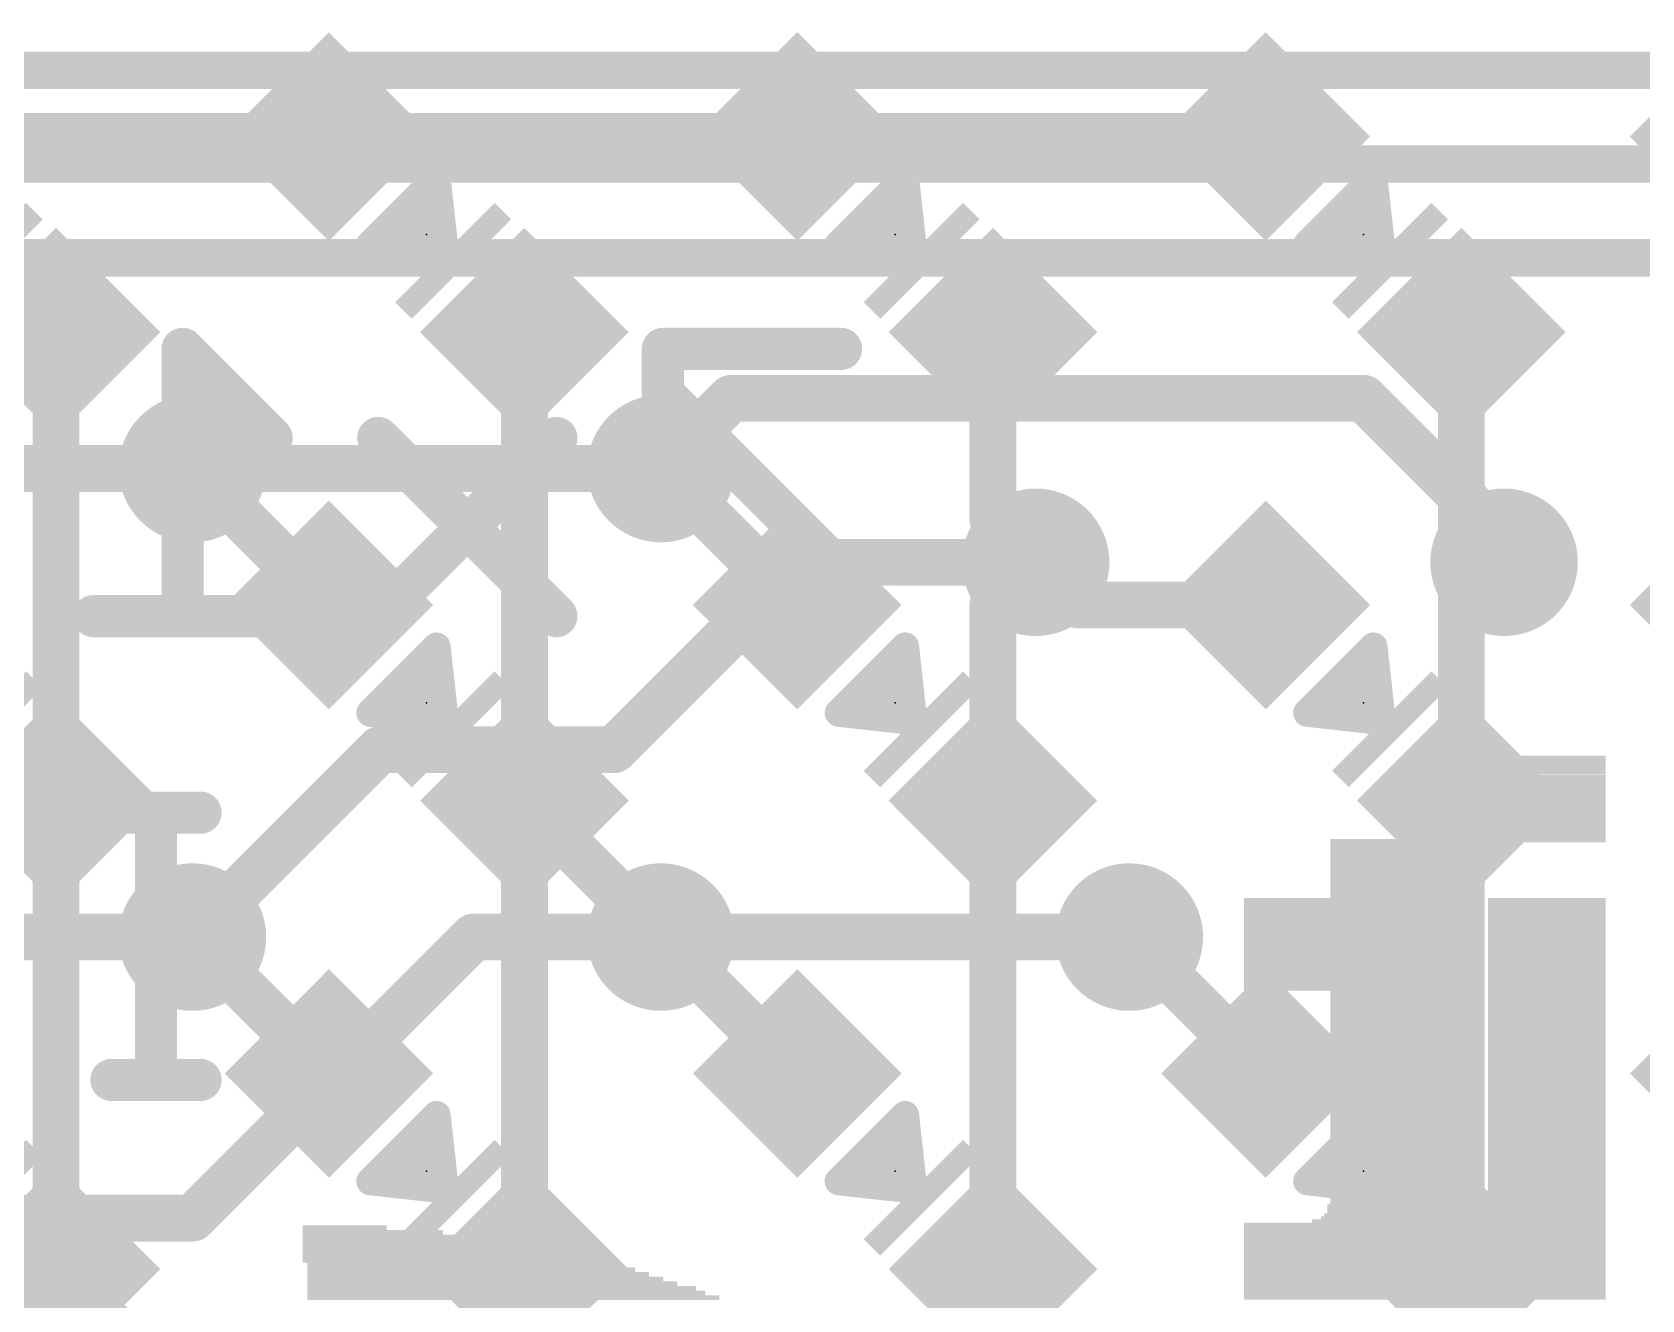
# Model space of a CAD drawing. Extents: x -6.7 to 59.9, y -5.3 to 30.3.
# Drawn here: x 20.47 to 29.19, y 13.53 to 20.4 of the extents above; entities that cross this region are included whole.
import ezdxf

# ---------------------------------------------------------------- set-up
doc = ezdxf.new("R2010")
doc.units = 0
for name, color, linetype in [('1', 12, 'CONTINUOUS'), ('16', 132, 'CONTINUOUS'), ('18', 110, 'CONTINUOUS'), ('21', 40, 'CONTINUOUS'), ('22', 6, 'CONTINUOUS'), ('23', 40, 'CONTINUOUS')]:
    doc.layers.add(name, color=color, linetype=linetype)

# ---------------------------------------------------------------- blocks, each defined once
blk = doc.blocks.new('RECT')
blk.add_solid([(-0.5, -0.5), (0.5, -0.5), (-0.5, 0.5), (0.5, 0.5)])
blk = doc.blocks.new('ROUNDV')
at = {"const_width": 0.5}
blk.add_lwpolyline([(0, -0.25, 1), (0, 0.25, 1), (0, -0.25)], format="xyb", dxfattribs=at)

msp = doc.modelspace()

# ---------------------------------------------------------------- linework, layer by layer
at = {"layer": '1', "const_width": 0.254}
for points in [[(22.0757, 19.8343), (19.5357, 19.8343)], [(24.6157, 19.8343), (22.0757, 19.8343)], [(27.1557, 19.8343), (24.6157, 19.8343)], [(20.5963, 18.7737), (20.5963, 16.2337)], [(23.1363, 18.7737), (23.1363, 16.2337)], [(25.6763, 18.7737), (25.6763, 17.7577)], [(28.2163, 18.7737), (28.2163, 16.2337)], [(28.2163, 18.7737), (28.2163, 17.7577)], [(21.336, 18.034), (22.0757, 17.2943)], [(24.6157, 17.2943), (23.876, 18.034)], [(25.6763, 17.7577), (25.908, 17.526)], [(28.2163, 17.7577), (28.448, 17.526)], [(25.6763, 17.2943), (25.908, 17.526)], [(26.1397, 17.2943), (25.908, 17.526)], [(25.6763, 16.2337), (25.6763, 17.2943)], [(27.1557, 17.2943), (26.1397, 17.2943)], [(20.5963, 16.2337), (20.5963, 13.6937)], [(23.1363, 13.6937), (23.1363, 16.2337)], [(23.1363, 16.2337), (23.876, 15.494)], [(25.6763, 13.6937), (25.6763, 16.2337)], [(28.2163, 16.2337), (28.2163, 13.6937)], [(22.0757, 14.7543), (21.336, 15.494)], [(24.6157, 14.7543), (23.876, 15.494)], [(26.416, 15.494), (27.1557, 14.7543)], [(20.5963, 13.6937), (20.5963, 11.1537)], [(20.5963, 13.6937), (21.336, 12.954)], [(23.1363, 11.1537), (23.1363, 13.6937)], [(25.6763, 11.1537), (25.6763, 13.6937)], [(28.2163, 13.6937), (28.2163, 11.1537)]]:
    msp.add_lwpolyline(points, dxfattribs=at)
at = {"layer": '1', "const_width": 0.127}
for points in [[(22.0757, 19.8978, 1), (22.0757, 19.7708)], [(22.0757, 19.7708, 1), (22.0757, 19.8978)], [(24.6157, 19.8978, 1), (24.6157, 19.7708)], [(24.6157, 19.7708, 1), (24.6157, 19.8978)], [(27.1557, 19.7708, 1), (27.1557, 19.8978)], [(20.6598, 18.7737, 1), (20.5328, 18.7737)], [(23.1998, 18.7737, 1), (23.0728, 18.7737)], [(25.7398, 18.7737, 1), (25.6128, 18.7737)], [(28.2798, 18.7737, 1), (28.1528, 18.7737)], [(28.2798, 18.7737, 1), (28.1528, 18.7737)], [(21.3809, 18.0789, 1), (21.2911, 17.9891)], [(23.9209, 18.0789, 1), (23.8311, 17.9891)], [(25.7212, 17.8026, 1), (25.6314, 17.7128)], [(25.6128, 17.7577, 1), (25.7398, 17.7577)], [(28.2612, 17.8026, 1), (28.1714, 17.7128)], [(28.1528, 17.7577, 1), (28.2798, 17.7577)], [(25.9529, 17.5709, 1), (25.8631, 17.4811)], [(25.9529, 17.4811, 1), (25.8631, 17.5709)], [(25.8631, 17.4811, 1), (25.9529, 17.5709)], [(28.4031, 17.4811, 1), (28.4929, 17.5709)], [(22.0308, 17.2494, 1), (22.1206, 17.3392)], [(24.5708, 17.2494, 1), (24.6606, 17.3392)], [(25.7398, 17.2943, 1), (25.6128, 17.2943)], [(25.6314, 17.3392, 1), (25.7212, 17.2494)], [(26.1397, 17.3578, 1), (26.1397, 17.2308)], [(26.0948, 17.2494, 1), (26.1846, 17.3392)], [(27.1557, 17.2308, 1), (27.1557, 17.3578)], [(20.6598, 16.2337, 1), (20.5328, 16.2337)], [(23.1998, 16.2337, 1), (23.0728, 16.2337)], [(23.1812, 16.2786, 1), (23.0914, 16.1888)], [(25.7398, 16.2337, 1), (25.6128, 16.2337)], [(28.2798, 16.2337, 1), (28.1528, 16.2337)], [(20.5328, 16.2337, 1), (20.6598, 16.2337)], [(23.0728, 16.2337, 1), (23.1998, 16.2337)], [(25.6128, 16.2337, 1), (25.7398, 16.2337)], [(28.1528, 16.2337, 1), (28.2798, 16.2337)], [(21.3809, 15.5389, 1), (21.2911, 15.4491)], [(23.9209, 15.5389, 1), (23.8311, 15.4491)], [(23.8311, 15.4491, 1), (23.9209, 15.5389)], [(26.4609, 15.5389, 1), (26.3711, 15.4491)], [(22.0308, 14.7094, 1), (22.1206, 14.7992)], [(24.5708, 14.7094, 1), (24.6606, 14.7992)], [(27.1108, 14.7094, 1), (27.2006, 14.7992)], [(20.6598, 13.6937, 1), (20.5328, 13.6937)], [(20.6412, 13.7386, 1), (20.5514, 13.6488)], [(23.1998, 13.6937, 1), (23.0728, 13.6937)], [(25.7398, 13.6937, 1), (25.6128, 13.6937)], [(28.2798, 13.6937, 1), (28.1528, 13.6937)], [(20.5328, 13.6937, 1), (20.6598, 13.6937)], [(23.0728, 13.6937, 1), (23.1998, 13.6937)], [(25.6128, 13.6937, 1), (25.7398, 13.6937)], [(28.1528, 13.6937, 1), (28.2798, 13.6937)]]:
    msp.add_lwpolyline(points, format="xyb", dxfattribs=at)
at = {"layer": '16'}
for points, const_width in [([(29.718, 20.193), (15.875, 20.193)], 0.2032), ([(29.591, 19.685), (15.621, 19.685)], 0.2032), ([(29.464, 19.177), (15.367, 19.177)], 0.2032), ([(23.876, 18.034), (24.257, 18.415)], 0.254), ([(24.257, 18.415), (27.686, 18.415)], 0.254), ([(27.686, 18.415), (28.448, 17.653)], 0.254), ([(18.796, 18.034), (21.336, 18.034)], 0.254), ([(23.876, 18.034), (21.336, 18.034)], 0.254), ([(28.448, 17.653), (28.448, 17.526)], 0.254), ([(23.622, 16.51), (24.638, 17.526)], 0.254), ([(24.638, 17.526), (25.908, 17.526)], 0.254), ([(21.336, 15.494), (22.352, 16.51)], 0.254), ([(22.352, 16.51), (23.622, 16.51)], 0.254), ([(21.336, 15.494), (18.796, 15.494)], 0.254), ([(21.336, 13.97), (22.86, 15.494)], 0.254), ([(22.86, 15.494), (23.876, 15.494)], 0.254), ([(23.876, 15.494), (26.416, 15.494)], 0.254), ([(19.812, 13.97), (21.336, 13.97)], 0.254)]:
    msp.add_lwpolyline(points, dxfattribs=dict(at, const_width=const_width))
at = {"layer": '16', "const_width": 0.127}
for points in [[(24.257, 18.4785, 1), (24.257, 18.3515)], [(24.3019, 18.3701, 1), (24.2121, 18.4599)], [(27.7309, 18.4599, 1), (27.6411, 18.3701)], [(27.686, 18.3515, 1), (27.686, 18.4785)], [(21.336, 18.0975, 1), (21.336, 17.9705)], [(21.336, 17.9705, 1), (21.336, 18.0975)], [(23.876, 17.9705, 1), (23.876, 18.0975)], [(23.8311, 18.0789, 1), (23.9209, 17.9891)], [(28.5115, 17.653, 1), (28.3845, 17.653)], [(28.4031, 17.6081, 1), (28.4929, 17.6979)], [(24.638, 17.5895, 1), (24.638, 17.4625)], [(24.6829, 17.4811, 1), (24.5931, 17.5709)], [(25.908, 17.4625, 1), (25.908, 17.5895)], [(28.3845, 17.526, 1), (28.5115, 17.526)], [(22.352, 16.5735, 1), (22.352, 16.4465)], [(22.3969, 16.4651, 1), (22.3071, 16.5549)], [(23.5771, 16.5549, 1), (23.6669, 16.4651)], [(23.622, 16.4465, 1), (23.622, 16.5735)], [(21.2911, 15.5389, 1), (21.3809, 15.4491)], [(21.336, 15.4305, 1), (21.336, 15.5575)], [(22.86, 15.5575, 1), (22.86, 15.4305)], [(22.9049, 15.4491, 1), (22.8151, 15.5389)], [(23.876, 15.5575, 1), (23.876, 15.4305)], [(23.876, 15.4305, 1), (23.876, 15.5575)], [(26.416, 15.4305, 1), (26.416, 15.5575)], [(21.2911, 14.0149, 1), (21.3809, 13.9251)], [(21.336, 13.9065, 1), (21.336, 14.0335)]]:
    msp.add_lwpolyline(points, format="xyb", dxfattribs=at)
at = {"layer": '21', "const_width": 0.1524}
for points in [[(22.6599, 19.6093), (22.3007, 19.2501)], [(22.7048, 19.2052), (22.6599, 19.6093)], [(25.1999, 19.6093), (24.8407, 19.2501)], [(25.2448, 19.2052), (25.1999, 19.6093)], [(27.7399, 19.6093), (27.3807, 19.2501)], [(27.7848, 19.2052), (27.7399, 19.6093)], [(22.5578, 19.5072), (22.6712, 19.5072)], [(25.0978, 19.5072), (25.2112, 19.5072)], [(27.6378, 19.5072), (27.7512, 19.5072)], [(22.4054, 19.3548), (22.6882, 19.3548)], [(24.9454, 19.3548), (25.2282, 19.3548)], [(27.4854, 19.3548), (27.7682, 19.3548)], [(22.3007, 19.2501), (22.7048, 19.2052)], [(24.8407, 19.2501), (25.2448, 19.2052)], [(27.3807, 19.2501), (27.7848, 19.2052)], [(22.6599, 17.0693), (22.3007, 16.7101)], [(22.6594, 17.0688), (22.6599, 17.0688)], [(22.7048, 16.6652), (22.6599, 17.0693)], [(25.1999, 17.0693), (24.8407, 16.7101)], [(25.1994, 17.0688), (25.1999, 17.0688)], [(25.2448, 16.6652), (25.1999, 17.0693)], [(27.7399, 17.0693), (27.3807, 16.7101)], [(27.7394, 17.0688), (27.7399, 17.0688)], [(27.7848, 16.6652), (27.7399, 17.0693)], [(22.507, 16.9164), (22.6769, 16.9164)], [(25.047, 16.9164), (25.2169, 16.9164)], [(27.587, 16.9164), (27.7569, 16.9164)], [(22.3007, 16.7101), (22.7048, 16.6652)], [(22.3546, 16.764), (22.6938, 16.764)], [(24.8407, 16.7101), (25.2448, 16.6652)], [(24.8946, 16.764), (25.2338, 16.764)], [(27.3807, 16.7101), (27.7848, 16.6652)], [(27.4346, 16.764), (27.7738, 16.764)], [(22.6599, 14.5293), (22.3007, 14.1701)], [(22.7048, 14.1252), (22.6599, 14.5293)], [(25.1999, 14.5293), (24.8407, 14.1701)], [(25.2448, 14.1252), (25.1999, 14.5293)], [(27.7399, 14.5293), (27.3807, 14.1701)], [(27.7848, 14.1252), (27.7399, 14.5293)], [(22.6086, 14.478), (22.6656, 14.478)], [(25.1486, 14.478), (25.2056, 14.478)], [(27.6886, 14.478), (27.7456, 14.478)], [(22.4562, 14.3256), (22.6825, 14.3256)], [(24.9962, 14.3256), (25.2225, 14.3256)], [(27.5362, 14.3256), (27.7625, 14.3256)], [(22.3007, 14.1701), (22.7048, 14.1252)], [(22.3038, 14.1732), (22.6995, 14.1732)], [(24.8407, 14.1701), (25.2448, 14.1252)], [(24.8438, 14.1732), (25.2395, 14.1732)], [(27.3807, 14.1701), (27.7848, 14.1252)], [(27.3838, 14.1732), (27.7795, 14.1732)]]:
    msp.add_lwpolyline(points, dxfattribs=at)
at = {"layer": '21', "const_width": 0.0762}
for points in [[(22.6977, 19.6135, 1), (22.622, 19.6051)], [(22.6868, 19.5824, 1), (22.6329, 19.6363)], [(25.2377, 19.6135, 1), (25.162, 19.6051)], [(25.2268, 19.5824, 1), (25.1729, 19.6363)], [(27.7777, 19.6135, 1), (27.702, 19.6051)], [(27.7668, 19.5824, 1), (27.7129, 19.6363)], [(22.5578, 19.5453, 1), (22.5578, 19.4691)], [(22.6712, 19.4691, 1), (22.6712, 19.5453)], [(25.0978, 19.5453, 1), (25.0978, 19.4691)], [(25.2112, 19.4691, 1), (25.2112, 19.5453)], [(27.6378, 19.5453, 1), (27.6378, 19.4691)], [(27.7512, 19.4691, 1), (27.7512, 19.5453)], [(22.4054, 19.3929, 1), (22.4054, 19.3167)], [(22.6882, 19.3167, 1), (22.6882, 19.3929)], [(24.9454, 19.3929, 1), (24.9454, 19.3167)], [(25.2282, 19.3167, 1), (25.2282, 19.3929)], [(27.4854, 19.3929, 1), (27.4854, 19.3167)], [(27.7682, 19.3167, 1), (27.7682, 19.3929)], [(22.2737, 19.2771, 1), (22.3276, 19.2232)], [(22.3049, 19.288, 1), (22.2965, 19.2122)], [(24.8137, 19.2771, 1), (24.8676, 19.2232)], [(24.8449, 19.288, 1), (24.8365, 19.2122)], [(27.3537, 19.2771, 1), (27.4076, 19.2232)], [(27.3849, 19.288, 1), (27.3765, 19.2122)], [(22.6669, 19.201, 1), (22.7426, 19.2094)], [(22.7006, 19.1673, 1), (22.709, 19.2431)], [(25.2069, 19.201, 1), (25.2826, 19.2094)], [(25.2406, 19.1673, 1), (25.249, 19.2431)], [(27.7469, 19.201, 1), (27.8226, 19.2094)], [(27.7806, 19.1673, 1), (27.789, 19.2431)], [(22.6594, 17.1069, 1), (22.6594, 17.0307)], [(22.6977, 17.0735, 1), (22.622, 17.0651)], [(22.6868, 17.0424, 1), (22.6329, 17.0963)], [(22.6599, 17.0307, 1), (22.6599, 17.1069)], [(25.1994, 17.1069, 1), (25.1994, 17.0307)], [(25.2377, 17.0735, 1), (25.162, 17.0651)], [(25.2268, 17.0424, 1), (25.1729, 17.0963)], [(25.1999, 17.0307, 1), (25.1999, 17.1069)], [(27.7394, 17.1069, 1), (27.7394, 17.0307)], [(27.7777, 17.0735, 1), (27.702, 17.0651)], [(27.7668, 17.0424, 1), (27.7129, 17.0963)], [(27.7399, 17.0307, 1), (27.7399, 17.1069)], [(22.507, 16.9545, 1), (22.507, 16.8783)], [(22.6769, 16.8783, 1), (22.6769, 16.9545)], [(25.047, 16.9545, 1), (25.047, 16.8783)], [(25.2169, 16.8783, 1), (25.2169, 16.9545)], [(27.587, 16.9545, 1), (27.587, 16.8783)], [(27.7569, 16.8783, 1), (27.7569, 16.9545)], [(22.2737, 16.7371, 1), (22.3276, 16.6832)], [(22.3049, 16.748, 1), (22.2965, 16.6722)], [(22.3546, 16.8021, 1), (22.3546, 16.7259)], [(22.6938, 16.7259, 1), (22.6938, 16.8021)], [(24.8137, 16.7371, 1), (24.8676, 16.6832)], [(24.8449, 16.748, 1), (24.8365, 16.6722)], [(24.8946, 16.8021, 1), (24.8946, 16.7259)], [(25.2338, 16.7259, 1), (25.2338, 16.8021)], [(27.3537, 16.7371, 1), (27.4076, 16.6832)], [(27.3849, 16.748, 1), (27.3765, 16.6722)], [(27.4346, 16.8021, 1), (27.4346, 16.7259)], [(27.7738, 16.7259, 1), (27.7738, 16.8021)], [(22.6669, 16.661, 1), (22.7426, 16.6694)], [(22.7006, 16.6273, 1), (22.709, 16.7031)], [(25.2069, 16.661, 1), (25.2826, 16.6694)], [(25.2406, 16.6273, 1), (25.249, 16.7031)], [(27.7469, 16.661, 1), (27.8226, 16.6694)], [(27.7806, 16.6273, 1), (27.789, 16.7031)], [(22.6977, 14.5335, 1), (22.622, 14.5251)], [(22.6868, 14.5024, 1), (22.6329, 14.5563)], [(25.2377, 14.5335, 1), (25.162, 14.5251)], [(25.2268, 14.5024, 1), (25.1729, 14.5563)], [(27.7777, 14.5335, 1), (27.702, 14.5251)], [(27.7668, 14.5024, 1), (27.7129, 14.5563)], [(22.6086, 14.5161, 1), (22.6086, 14.4399)], [(22.6656, 14.4399, 1), (22.6656, 14.5161)], [(25.1486, 14.5161, 1), (25.1486, 14.4399)], [(25.2056, 14.4399, 1), (25.2056, 14.5161)], [(27.6886, 14.5161, 1), (27.6886, 14.4399)], [(27.7456, 14.4399, 1), (27.7456, 14.5161)], [(22.4562, 14.3637, 1), (22.4562, 14.2875)], [(22.6825, 14.2875, 1), (22.6825, 14.3637)], [(24.9962, 14.3637, 1), (24.9962, 14.2875)], [(25.2225, 14.2875, 1), (25.2225, 14.3637)], [(27.5362, 14.3637, 1), (27.5362, 14.2875)], [(27.7625, 14.2875, 1), (27.7625, 14.3637)], [(22.2737, 14.1971, 1), (22.3276, 14.1432)], [(22.3049, 14.208, 1), (22.2965, 14.1322)], [(22.3038, 14.2113, 1), (22.3038, 14.1351)], [(22.6995, 14.1351, 1), (22.6995, 14.2113)], [(24.8137, 14.1971, 1), (24.8676, 14.1432)], [(24.8449, 14.208, 1), (24.8365, 14.1322)], [(24.8438, 14.2113, 1), (24.8438, 14.1351)], [(25.2395, 14.1351, 1), (25.2395, 14.2113)], [(27.3537, 14.1971, 1), (27.4076, 14.1432)], [(27.3849, 14.208, 1), (27.3765, 14.1322)], [(27.3838, 14.2113, 1), (27.3838, 14.1351)], [(27.7795, 14.1351, 1), (27.7795, 14.2113)], [(22.6669, 14.121, 1), (22.7426, 14.1294)], [(22.7006, 14.0873, 1), (22.709, 14.1631)], [(25.2069, 14.121, 1), (25.2826, 14.1294)], [(25.2406, 14.0873, 1), (25.249, 14.1631)], [(27.7469, 14.121, 1), (27.8226, 14.1294)], [(27.7806, 14.0873, 1), (27.789, 14.1631)]]:
    msp.add_lwpolyline(points, format="xyb", dxfattribs=at)
at = {"layer": '22', "const_width": 0.1143}
for points in [[(21.3233, 18.7233, 1), (21.2424, 18.6425)], [(21.34, 18.6829, 1), (21.2257, 18.6829)], [(23.9442, 18.6829, 1), (23.8299, 18.6829)], [(23.8871, 18.7401, 1), (23.8871, 18.6258)], [(24.8531, 18.6258, 1), (24.8531, 18.7401)], [(23.9275, 18.4818, 1), (23.8466, 18.401)], [(23.8299, 18.4414, 1), (23.9442, 18.4414)], [(21.7255, 18.1595, 1), (21.8063, 18.2403)], [(22.3839, 18.2403, 1), (22.303, 18.1595)], [(23.3499, 18.1595, 1), (23.2691, 18.2403)], [(24.9102, 17.4754, 1), (24.7959, 17.4754)], [(24.8127, 17.435, 1), (24.8935, 17.5158)], [(20.7998, 17.2911, 1), (20.7998, 17.1768)], [(21.2257, 17.2339, 1), (21.34, 17.2339)], [(21.7659, 17.1768, 1), (21.7659, 17.2911)], [(22.303, 17.2743, 1), (22.3839, 17.1935)], [(23.2691, 17.1935, 1), (23.3499, 17.2743)], [(24.7959, 17.2339, 1), (24.9102, 17.2339)], [(20.897, 16.2255, 1), (20.897, 16.1112)], [(21.1956, 16.1683, 1), (21.0813, 16.1683)], [(21.38, 16.1112, 1), (21.38, 16.2255)], [(20.897, 14.7765, 1), (20.897, 14.6622)], [(21.0813, 14.7193, 1), (21.1956, 14.7193)], [(21.38, 14.6622, 1), (21.38, 14.7765)]]:
    msp.add_lwpolyline(points, format="xyb", dxfattribs=at)
at = {"layer": '22', "const_width": 0.2286}
for points in [[(21.7659, 18.1999), (21.2829, 18.6829)], [(21.2829, 18.6829), (21.2829, 17.2339)], [(24.8531, 18.6829), (23.8871, 18.6829)], [(23.8871, 18.6829), (23.8871, 18.4414)], [(23.8871, 18.4414), (24.8531, 17.4754)], [(23.3095, 18.1999), (22.3435, 17.2339)], [(23.3095, 17.2339), (22.3435, 18.1999)], [(24.8531, 17.4754), (24.8531, 17.2339)], [(21.7659, 17.2339), (20.7998, 17.2339)], [(21.38, 16.1683), (20.897, 16.1683)], [(21.1385, 14.7193), (21.1385, 16.1683)], [(21.38, 14.7193), (20.897, 14.7193)]]:
    msp.add_lwpolyline(points, dxfattribs=at)
at = {"layer": '23'}
for p in [(22.606, 19.304), (25.146, 19.304), (27.686, 19.304), (22.606, 16.764), (25.146, 16.764), (27.686, 16.764), (22.606, 14.224), (25.146, 14.224), (27.686, 14.224)]:
    msp.add_point(p, dxfattribs=at)

# ---------------------------------------------------------------- block references
at = {"layer": '1', "xscale": 0.8, "yscale": 0.8}
for p, rotation in [((22.0757, 19.8343), 225), ((24.6157, 19.8343), 225), ((27.1557, 19.8343), 225), ((29.6957, 19.8343), 45), ((20.5963, 18.7737), 225), ((23.1363, 18.7737), 225), ((25.6763, 18.7737), 225), ((28.2163, 18.7737), 225), ((22.0757, 17.2943), 225), ((24.6157, 17.2943), 225), ((27.1557, 17.2943), 225), ((29.6957, 17.2943), 45), ((20.5963, 16.2337), 225), ((23.1363, 16.2337), 225), ((25.6763, 16.2337), 225), ((28.2163, 16.2337), 225), ((22.0757, 14.7543), 225), ((24.6157, 14.7543), 225), ((27.1557, 14.7543), 225), ((29.6957, 14.7543), 45), ((20.5963, 13.6937), 225), ((23.1363, 13.6937), 225), ((25.6763, 13.6937), 225), ((28.2163, 13.6937), 225)]:
    msp.add_blockref('RECT', p, dxfattribs=dict(at, rotation=rotation))
at = {"layer": '18', "xscale": 0.8001, "yscale": 0.8001}
for p in [(21.336, 18.034), (21.336, 18.034), (23.876, 18.034), (23.876, 18.034), (25.908, 17.526), (25.908, 17.526), (28.448, 17.526), (28.448, 17.526), (21.336, 15.494), (21.336, 15.494), (23.876, 15.494), (23.876, 15.494), (26.416, 15.494), (26.416, 15.494)]:
    msp.add_blockref('ROUNDV', p, dxfattribs=at)
at = {"layer": '21', "xscale": 0.762, "yscale": 0.127, "rotation": 225}
for p in [(20.2097, 19.1603), (22.7497, 19.1603), (25.2897, 19.1603), (27.8297, 19.1603), (20.2097, 16.6203), (22.7497, 16.6203), (25.2897, 16.6203), (27.8297, 16.6203), (20.2097, 14.0803), (22.7497, 14.0803), (25.2897, 14.0803), (27.8297, 14.0803)]:
    msp.add_blockref('RECT', p, dxfattribs=at)
at = {"layer": '22', "rotation": 180}
for p, xscale, yscale in [((28.6799, 16.4694), 0.637, 0.0167), ((28.6799, 16.4526), 0.637, 0.0168), ((28.6799, 16.4359), 0.637, 0.0167), ((28.6799, 16.4191), 0.637, 0.0168), ((28.6799, 16.4023), 0.637, 0.0168), ((28.6799, 16.3856), 0.637, 0.0167), ((28.6799, 16.3688), 0.637, 0.0168), ((28.6799, 16.352), 0.637, 0.0168), ((28.6799, 16.3353), 0.637, 0.0167), ((28.6799, 16.3185), 0.637, 0.0168), ((28.6799, 16.3017), 0.637, 0.0168), ((28.6799, 16.285), 0.637, 0.0167), ((28.6799, 16.2682), 0.637, 0.0168), ((28.6799, 16.2514), 0.637, 0.0168), ((28.6799, 16.2347), 0.637, 0.0167), ((28.6799, 16.2179), 0.637, 0.0168), ((28.6799, 16.2012), 0.637, 0.0167), ((28.6799, 16.1844), 0.637, 0.0168), ((28.6799, 16.1676), 0.637, 0.0168), ((28.6799, 16.1509), 0.637, 0.0167), ((28.6799, 16.1341), 0.637, 0.0168), ((28.6799, 16.1173), 0.637, 0.0168), ((28.6799, 16.1006), 0.637, 0.0167), ((28.6799, 16.0838), 0.637, 0.0168), ((28.6799, 16.067), 0.637, 0.0168), ((27.825, 16.0168), 0.6371, 0.0167), ((27.825, 16), 0.6371, 0.0168), ((27.825, 15.9832), 0.6371, 0.0168), ((27.825, 15.9665), 0.6371, 0.0167), ((28.6799, 16.0503), 0.637, 0.0167), ((28.6799, 16.0335), 0.637, 0.0168), ((28.6799, 16.0168), 0.637, 0.0167), ((27.825, 15.9497), 0.6371, 0.0168), ((27.825, 15.9329), 0.6371, 0.0168), ((27.825, 15.9162), 0.6371, 0.0167), ((27.825, 15.8994), 0.6371, 0.0168), ((27.825, 15.8826), 0.6371, 0.0168), ((27.825, 15.8659), 0.6371, 0.0167), ((27.825, 15.8491), 0.6371, 0.0168), ((27.825, 15.8323), 0.6371, 0.0168), ((27.825, 15.8155), 0.6371, 0.0167), ((27.825, 15.7988), 0.6371, 0.0168), ((27.825, 15.782), 0.6371, 0.0167), ((27.825, 15.7653), 0.6371, 0.0168), ((27.825, 15.7485), 0.6371, 0.0168), ((27.825, 15.7317), 0.6371, 0.0167), ((27.825, 15.715), 0.6371, 0.0168), ((27.5903, 15.6982), 1.1065, 0.0168), ((27.5903, 15.6814), 1.1065, 0.0167), ((27.5903, 15.6647), 1.1065, 0.0168), ((27.5903, 15.6479), 1.1065, 0.0168), ((27.5903, 15.6311), 1.1065, 0.0167), ((27.5903, 15.6144), 1.1065, 0.0168), ((28.6799, 15.6982), 0.637, 0.0168), ((28.6799, 15.6814), 0.637, 0.0167), ((28.6799, 15.6647), 0.637, 0.0168), ((28.6799, 15.6479), 0.637, 0.0168), ((28.6799, 15.6311), 0.637, 0.0167), ((28.6799, 15.6144), 0.637, 0.0168), ((27.5903, 15.5977), 1.1065, 0.0167), ((27.5903, 15.5809), 1.1065, 0.0168), ((27.5903, 15.5641), 1.1065, 0.0168), ((27.5903, 15.5474), 1.1065, 0.0167), ((27.5903, 15.5306), 1.1065, 0.0168), ((28.6799, 15.5977), 0.637, 0.0167), ((28.6799, 15.5809), 0.637, 0.0168), ((28.6799, 15.5641), 0.637, 0.0168), ((28.6799, 15.5474), 0.637, 0.0167), ((28.6799, 15.5306), 0.637, 0.0168), ((27.5903, 15.5138), 1.1065, 0.0168), ((27.5903, 15.4971), 1.1065, 0.0167), ((27.5903, 15.4803), 1.1065, 0.0168), ((27.5903, 15.4635), 1.1065, 0.0168), ((27.5903, 15.4468), 1.1065, 0.0167), ((28.6799, 15.5138), 0.637, 0.0168), ((28.6799, 15.4971), 0.637, 0.0167), ((28.6799, 15.4803), 0.637, 0.0168), ((28.6799, 15.4635), 0.637, 0.0168), ((28.6799, 15.4468), 0.637, 0.0167), ((27.5903, 15.43), 1.1065, 0.0168), ((27.5903, 15.4132), 1.1065, 0.0168), ((27.5903, 15.3965), 1.1065, 0.0167), ((27.5903, 15.3797), 1.1065, 0.0168), ((27.5903, 15.363), 1.1065, 0.0167), ((28.6799, 15.43), 0.637, 0.0168), ((28.6799, 15.4132), 0.637, 0.0168), ((28.6799, 15.3965), 0.637, 0.0167), ((28.6799, 15.3797), 0.637, 0.0168), ((28.6799, 15.363), 0.637, 0.0167), ((27.5903, 15.3462), 1.1065, 0.0168), ((27.5903, 15.3294), 1.1065, 0.0168), ((27.5903, 15.3127), 1.1065, 0.0167), ((27.5903, 15.2959), 1.1065, 0.0168), ((27.5903, 15.2791), 1.1065, 0.0168), ((28.6799, 15.3462), 0.637, 0.0168), ((28.6799, 15.3294), 0.637, 0.0168), ((28.6799, 15.3127), 0.637, 0.0167), ((28.6799, 15.2959), 0.637, 0.0168), ((28.6799, 15.2791), 0.637, 0.0168), ((27.5903, 15.2624), 1.1065, 0.0167), ((27.5903, 15.2456), 1.1065, 0.0168), ((27.5903, 15.2288), 1.1065, 0.0168), ((27.5903, 15.2121), 1.1065, 0.0167), ((27.825, 15.1953), 0.6371, 0.0168), ((27.825, 15.1786), 0.6371, 0.0167), ((28.6799, 15.2624), 0.637, 0.0167), ((28.6799, 15.2456), 0.637, 0.0168), ((28.6799, 15.2288), 0.637, 0.0168), ((28.6799, 15.2121), 0.637, 0.0167), ((28.6799, 15.1953), 0.637, 0.0168), ((28.6799, 15.1786), 0.637, 0.0167), ((27.825, 15.1618), 0.6371, 0.0168), ((27.825, 15.145), 0.6371, 0.0168), ((27.825, 15.1283), 0.6371, 0.0167), ((27.825, 15.1115), 0.6371, 0.0168), ((27.825, 15.0947), 0.6371, 0.0168), ((28.6799, 15.1618), 0.637, 0.0168), ((28.6799, 15.145), 0.637, 0.0168), ((28.6799, 15.1283), 0.637, 0.0167), ((28.6799, 15.1115), 0.637, 0.0168), ((28.6799, 15.0947), 0.637, 0.0168), ((27.825, 15.078), 0.6371, 0.0167), ((27.825, 15.0612), 0.6371, 0.0168), ((27.825, 15.0444), 0.6371, 0.0168), ((27.825, 15.0277), 0.6371, 0.0167), ((27.825, 15.0109), 0.6371, 0.0168), ((28.6799, 15.078), 0.637, 0.0167), ((28.6799, 15.0612), 0.637, 0.0168), ((28.6799, 15.0444), 0.637, 0.0168), ((28.6799, 15.0277), 0.637, 0.0167), ((28.6799, 15.0109), 0.637, 0.0168), ((27.825, 14.9941), 0.6371, 0.0168), ((27.825, 14.9774), 0.6371, 0.0167), ((27.825, 14.9606), 0.6371, 0.0168), ((27.825, 14.9439), 0.6371, 0.0167), ((27.825, 14.9271), 0.6371, 0.0168), ((28.6799, 14.9941), 0.637, 0.0168), ((28.6799, 14.9774), 0.637, 0.0167), ((28.6799, 14.9606), 0.637, 0.0168), ((28.6799, 14.9439), 0.637, 0.0167), ((28.6799, 14.9271), 0.637, 0.0168), ((27.825, 14.9103), 0.6371, 0.0168), ((27.825, 14.8936), 0.6371, 0.0167), ((27.825, 14.8768), 0.6371, 0.0168), ((27.825, 14.86), 0.6371, 0.0168), ((27.825, 14.8433), 0.6371, 0.0167), ((28.6799, 14.9103), 0.637, 0.0168), ((28.6799, 14.8936), 0.637, 0.0167), ((28.6799, 14.8768), 0.637, 0.0168), ((28.6799, 14.86), 0.637, 0.0168), ((28.6799, 14.8433), 0.637, 0.0167), ((27.825, 14.8265), 0.6371, 0.0168), ((27.825, 14.8097), 0.6371, 0.0168), ((27.825, 14.793), 0.6371, 0.0167), ((27.825, 14.7762), 0.6371, 0.0168), ((27.825, 14.7595), 0.6371, 0.0167), ((27.825, 14.7427), 0.6371, 0.0168), ((28.6799, 14.8265), 0.637, 0.0168), ((28.6799, 14.8097), 0.637, 0.0168), ((28.6799, 14.793), 0.637, 0.0167), ((28.6799, 14.7762), 0.637, 0.0168), ((28.6799, 14.7595), 0.637, 0.0167), ((28.6799, 14.7427), 0.637, 0.0168), ((27.825, 14.7259), 0.6371, 0.0168), ((27.825, 14.7092), 0.6371, 0.0167), ((27.825, 14.6924), 0.6371, 0.0168), ((27.825, 14.6756), 0.6371, 0.0168), ((27.825, 14.6589), 0.6371, 0.0167), ((28.6799, 14.7259), 0.637, 0.0168), ((28.6799, 14.7092), 0.637, 0.0167), ((28.6799, 14.6924), 0.637, 0.0168), ((28.6799, 14.6756), 0.637, 0.0168), ((28.6799, 14.6589), 0.637, 0.0167), ((27.825, 14.6421), 0.6371, 0.0168), ((27.825, 14.6253), 0.6371, 0.0168), ((27.825, 14.6086), 0.6371, 0.0167), ((27.825, 14.5918), 0.6371, 0.0168), ((27.825, 14.575), 0.6371, 0.0168), ((28.6799, 14.6421), 0.637, 0.0168), ((28.6799, 14.6253), 0.637, 0.0168), ((28.6799, 14.6086), 0.637, 0.0167), ((28.6799, 14.5918), 0.637, 0.0168), ((28.6799, 14.575), 0.637, 0.0168), ((27.825, 14.5583), 0.6371, 0.0167), ((27.825, 14.5415), 0.6371, 0.0168), ((27.825, 14.5248), 0.6371, 0.0167), ((27.825, 14.508), 0.6371, 0.0168), ((27.825, 14.4912), 0.6371, 0.0168), ((28.6799, 14.5583), 0.637, 0.0167), ((28.6799, 14.5415), 0.637, 0.0168), ((28.6799, 14.5248), 0.637, 0.0167), ((28.6799, 14.508), 0.637, 0.0168), ((28.6799, 14.4912), 0.637, 0.0168), ((27.825, 14.4745), 0.6371, 0.0167), ((27.825, 14.4577), 0.6371, 0.0168), ((27.825, 14.4409), 0.6371, 0.0168), ((27.825, 14.4242), 0.6371, 0.0167), ((27.825, 14.4074), 0.6371, 0.0168), ((28.6799, 14.4745), 0.637, 0.0167), ((28.6799, 14.4577), 0.637, 0.0168), ((28.6799, 14.4409), 0.637, 0.0168), ((28.6799, 14.4242), 0.637, 0.0167), ((28.6799, 14.4074), 0.637, 0.0168), ((27.825, 14.3906), 0.6371, 0.0168), ((27.825, 14.3739), 0.6371, 0.0167), ((27.825, 14.3571), 0.6371, 0.0168), ((27.825, 14.3404), 0.6371, 0.0167), ((27.825, 14.3236), 0.6371, 0.0168), ((27.825, 14.3068), 0.6371, 0.0168), ((28.6799, 14.3906), 0.637, 0.0168), ((28.6799, 14.3739), 0.637, 0.0167), ((28.6799, 14.3571), 0.637, 0.0168), ((28.6799, 14.3404), 0.637, 0.0167), ((28.6799, 14.3236), 0.637, 0.0168), ((28.6799, 14.3068), 0.637, 0.0168), ((27.825, 14.2901), 0.6371, 0.0167), ((27.825, 14.2733), 0.6371, 0.0168), ((27.825, 14.2565), 0.6371, 0.0168), ((27.825, 14.2398), 0.6371, 0.0167), ((27.825, 14.223), 0.6371, 0.0168), ((28.6799, 14.2901), 0.637, 0.0167), ((28.6799, 14.2733), 0.637, 0.0168), ((28.6799, 14.2565), 0.637, 0.0168), ((28.6799, 14.2398), 0.637, 0.0167), ((28.6799, 14.223), 0.637, 0.0168), ((27.825, 14.2062), 0.6371, 0.0168), ((27.825, 14.1895), 0.6371, 0.0167), ((27.825, 14.1727), 0.6371, 0.0168), ((27.825, 14.1559), 0.6371, 0.0168), ((27.825, 14.1392), 0.6371, 0.0167), ((28.6799, 14.2062), 0.637, 0.0168), ((28.6799, 14.1895), 0.637, 0.0167), ((28.6799, 14.1727), 0.637, 0.0168), ((28.6799, 14.1559), 0.637, 0.0168), ((28.6799, 14.1392), 0.637, 0.0167), ((27.825, 14.1224), 0.6371, 0.0168), ((27.825, 14.1057), 0.6371, 0.0167), ((27.825, 14.0889), 0.6371, 0.0168), ((27.825, 14.0721), 0.6371, 0.0168), ((27.825, 14.0554), 0.6371, 0.0167), ((28.6799, 14.1224), 0.637, 0.0168), ((28.6799, 14.1057), 0.637, 0.0167), ((28.6799, 14.0889), 0.637, 0.0168), ((28.6799, 14.0721), 0.637, 0.0168), ((28.6799, 14.0554), 0.637, 0.0167), ((27.7998, 13.9715), 0.6874, 0.0168), ((27.8082, 13.9883), 0.6706, 0.0168), ((27.8166, 14.0386), 0.6538, 0.0168), ((27.8166, 14.0218), 0.6538, 0.0168), ((27.8166, 14.0051), 0.6538, 0.0167), ((28.6799, 14.0386), 0.637, 0.0168), ((28.6799, 14.0218), 0.637, 0.0168), ((28.6799, 14.0051), 0.637, 0.0167), ((28.6799, 13.9883), 0.637, 0.0168), ((28.6799, 13.9715), 0.637, 0.0168), ((22.1615, 13.9192), 0.4572, 0.0254), ((22.3139, 13.8938), 0.762, 0.0254), ((22.4155, 13.8684), 0.9652, 0.0254), ((27.5903, 13.938), 1.1065, 0.0168), ((27.5903, 13.9213), 1.1065, 0.0167), ((27.5903, 13.9045), 1.1065, 0.0168), ((27.5903, 13.8877), 1.1065, 0.0168), ((27.5903, 13.871), 1.1065, 0.0167), ((27.7747, 13.9548), 0.7377, 0.0167), ((28.6799, 13.9548), 0.637, 0.0167), ((28.6799, 13.938), 0.637, 0.0168), ((28.6799, 13.9213), 0.637, 0.0167), ((28.6799, 13.9045), 0.637, 0.0168), ((28.6799, 13.8877), 0.637, 0.0168), ((28.6799, 13.871), 0.637, 0.0167), ((22.4917, 13.843), 1.1176, 0.0254), ((22.5552, 13.8176), 1.2446, 0.0254), ((22.6187, 13.7922), 1.3716, 0.0254), ((27.5903, 13.8542), 1.1065, 0.0168), ((27.5903, 13.8374), 1.1065, 0.0168), ((27.5903, 13.8207), 1.1065, 0.0167), ((27.5903, 13.8039), 1.1065, 0.0168), ((27.5819, 13.7871), 1.0897, 0.0168), ((28.6799, 13.8542), 0.637, 0.0168), ((28.6799, 13.8374), 0.637, 0.0168), ((28.6799, 13.8207), 0.637, 0.0167), ((28.6799, 13.8039), 0.637, 0.0168), ((28.6799, 13.7871), 0.637, 0.0168), ((22.6822, 13.7668), 1.4986, 0.0254), ((22.733, 13.7414), 1.6002, 0.0254), ((22.7965, 13.716), 1.6764, 0.0254), ((22.8473, 13.6906), 1.778, 0.0254), ((27.5819, 13.7704), 1.0897, 0.0167), ((27.5819, 13.7536), 1.0897, 0.0168), ((27.5819, 13.7368), 1.0897, 0.0168), ((27.5819, 13.7201), 1.0897, 0.0167), ((27.5735, 13.7033), 1.0729, 0.0168), ((28.6799, 13.7704), 0.637, 0.0167), ((28.6799, 13.7536), 0.637, 0.0168), ((28.6799, 13.7368), 0.637, 0.0168), ((28.6799, 13.7201), 0.637, 0.0167), ((28.6799, 13.7033), 0.637, 0.0168), ((22.8854, 13.6652), 1.8542, 0.0254), ((22.9235, 13.6398), 1.9304, 0.0254), ((22.9616, 13.6144), 2.0066, 0.0254), ((27.5651, 13.6363), 1.0562, 0.0167), ((27.5651, 13.6195), 1.0562, 0.0168), ((27.5735, 13.6866), 1.0729, 0.0167), ((27.5735, 13.6698), 1.0729, 0.0168), ((27.5735, 13.653), 1.0729, 0.0168), ((28.6799, 13.6866), 0.637, 0.0167), ((28.6799, 13.6698), 0.637, 0.0168), ((28.6799, 13.653), 0.637, 0.0168), ((28.6799, 13.6363), 0.637, 0.0167), ((28.6799, 13.6195), 0.637, 0.0168), ((23.0124, 13.589), 2.1082, 0.0254), ((23.0378, 13.5636), 2.159, 0.0254), ((23.0759, 13.5382), 2.2352, 0.0254), ((27.5567, 13.6027), 1.0394, 0.0168), ((27.5483, 13.586), 1.0226, 0.0167), ((27.5483, 13.5692), 1.0226, 0.0168), ((27.54, 13.5524), 1.0059, 0.0168), ((27.5232, 13.5357), 0.9723, 0.0167), ((28.6799, 13.6027), 0.637, 0.0168), ((28.6799, 13.586), 0.637, 0.0167), ((28.6799, 13.5692), 0.637, 0.0168), ((28.6799, 13.5524), 0.637, 0.0168), ((28.6799, 13.5357), 0.637, 0.0167)]:
    msp.add_blockref('RECT', p, dxfattribs=dict(at, xscale=xscale, yscale=yscale))

doc.saveas('drawing.dxf')
